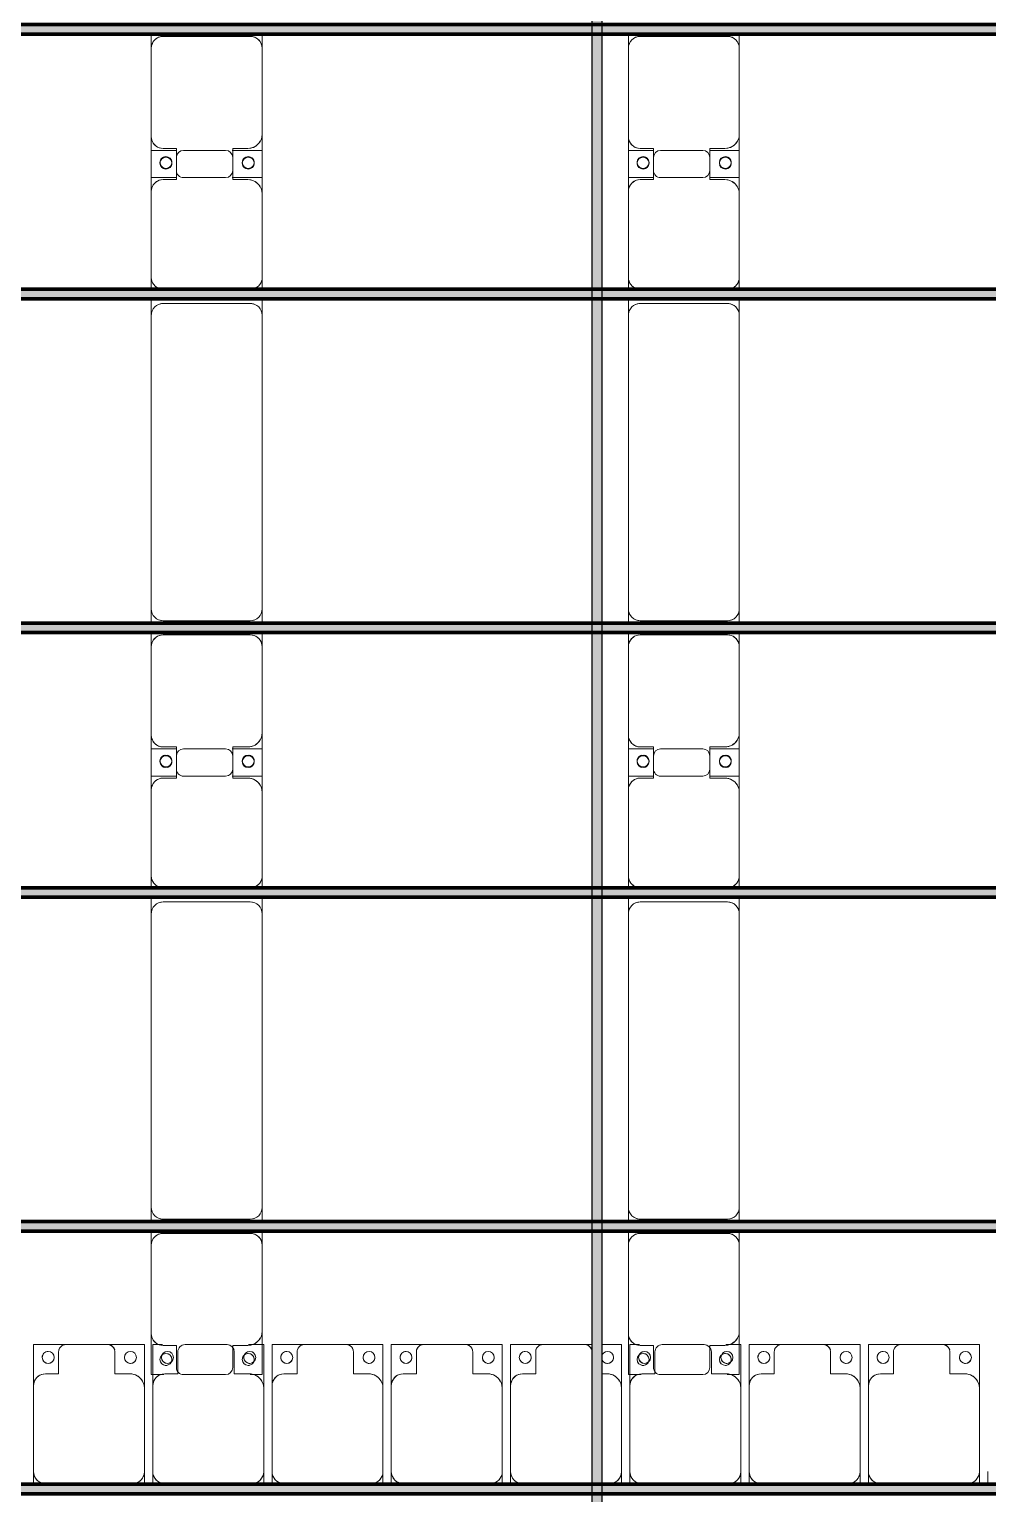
# Model space of a CAD drawing. Header units: millimetres. Extents: x -291190 to 146725, y 19759 to 185158.
# Drawn here: x -63923 to -59906, y 85792 to 91933 of the extents above; entities that cross this region are included whole.
import ezdxf

# ---------------------------------------------------------------- set-up
doc = ezdxf.new("R2010")
doc.units = ezdxf.units.MM
doc.layers.add('A-GENM', color=13, linetype='Continuous', lineweight=9)
doc.layers.add('S-BEAM', color=12, linetype='Continuous', lineweight=9)

# ---------------------------------------------------------------- blocks, each defined once
blk = doc.blocks.new('Dai phao do pin - DẢI PHAO ĐỠ PIN-51784-KHUNG KẾT CẤU BÈ PIN 4')
at = {"layer": 'A-GENM', "color": 7}
for p, q in [((63459.9, 241.6), (63519.7, 241.6)), ((63459.9, 241.6), (63519.7, 241.6)), ((63469.7, 191.6), (63469.7, -173.4)), ((63879.7, 241.6), (63519.7, 241.6)), ((63879.7, 241.6), (64062.2, 241.6)), ((64062.2, 241.6), (63879.7, 241.6)), ((63947.8, 241.6), (64130.3, 241.6)), ((63947.8, 116.2), (63947.8, 241.6)), ((64130.3, 241.6), (63947.8, 241.6)), ((64062.2, 241.6), (64062.2, 116.2)), ((64480.3, 241.6), (64130.3, 241.6)), ((64480.3, 241.6), (64529.9, 241.6)), ((64480.3, 241.6), (64529.9, 241.6)), ((64569.9, 241.6), (64639.7, 241.6)), ((64569.9, 241.6), (64639.7, 241.6)), ((64589.7, 191.6), (64589.7, -173.4)), ((65870.3, 241.6), (64639.7, 241.6)), ((65870.3, 241.6), (65929.9, 241.6)), ((65870.3, 241.6), (65929.9, 241.6)), ((65920.3, -173.4), (65920.3, 191.6)), ((65969.9, 241.6), (66029.7, 241.6)), ((65969.9, 241.6), (66029.7, 241.6)), ((65979.7, 191.6), (65979.7, -173.4)), ((66389.7, 241.6), (66029.7, 241.6)), ((66389.7, 241.6), (66572.2, 241.6)), ((66572.2, 241.6), (66389.7, 241.6)), ((66457.8, 241.6), (66640.3, 241.6)), ((66457.8, 116.2), (66457.8, 241.6)), ((66640.3, 241.6), (66457.8, 241.6)), ((66572.2, 241.6), (66572.2, 116.2)), ((66990.3, 241.6), (66640.3, 241.6)), ((66990.3, 241.6), (67039.9, 241.6)), ((66990.3, 241.6), (67039.9, 241.6)), ((67079.9, 241.6), (67149.7, 241.6)), ((67079.9, 241.6), (67149.7, 241.6)), ((67099.7, 191.6), (67099.7, -173.4)), ((68380.3, 241.6), (67149.7, 241.6)), ((68380.3, 241.6), (68439.9, 241.6)), ((68380.3, 241.6), (68439.9, 241.6)), ((68430.3, -173.4), (68430.3, 191.6)), ((68479.9, 241.6), (68539.7, 241.6)), ((68479.9, 241.6), (68539.7, 241.6)), ((68489.7, 191.6), (68489.7, -173.4)), ((68899.7, 241.6), (68539.7, 241.6)), ((68899.7, 241.6), (69082.2, 241.6)), ((68956.8, 241.6), (68899.7, 241.6)), ((69082.2, 241.6), (69082.2, 191.1)), ((69082.2, 191.1), (69082.2, 206.3)), ((63939.7, 118.2), (63939.7, 181.6)), ((64070.3, 181.6), (64070.3, 118.2)), ((66449.7, 118.2), (66449.7, 181.6)), ((66580.3, 181.6), (66580.3, 118.2)), ((68959.7, 118.2), (68959.7, 181.6)), ((64032.2, 118.2), (63939.7, 118.2)), ((63947.8, 88.2), (63947.8, -88.2)), ((64070.3, 118.2), (63977.8, 118.2)), ((64062.2, -88.2), (64062.2, 88.2)), ((66542.2, 118.2), (66449.7, 118.2)), ((66457.8, 88.2), (66457.8, -88.2)), ((66580.3, 118.2), (66487.8, 118.2)), ((66572.2, -88.2), (66572.2, 88.2)), ((69052.2, 118.2), (68959.7, 118.2)), ((69082.2, -88.2), (69082.2, 88.2)), ((63939.7, -173.4), (63939.7, -118.2)), ((63939.7, -118.2), (64032.2, -118.2)), ((63947.8, -223.4), (63947.8, -116.2)), ((63977.8, -118.2), (64070.3, -118.2)), ((64062.2, -116.2), (64062.2, -223.4)), ((64070.3, -118.2), (64070.3, -173.4)), ((66449.7, -173.4), (66449.7, -118.2)), ((66449.7, -118.2), (66542.2, -118.2)), ((66457.8, -223.4), (66457.8, -116.2)), ((66487.8, -118.2), (66580.3, -118.2)), ((66572.2, -116.2), (66572.2, -223.4)), ((66580.3, -118.2), (66580.3, -173.4)), ((68959.7, -173.4), (68959.7, -118.2)), ((68959.7, -118.2), (69052.2, -118.2)), ((63947.8, -169.2), (63947.8, -202)), ((66457.8, -169.2), (66457.8, -202)), ((69082.2, -170.3), (69082.2, -223.4)), ((69082.2, -183.7), (69082.2, -170.3)), ((63519.7, -223.4), (63459.9, -223.4)), ((63519.7, -223.4), (63459.9, -223.4)), ((63519.7, -223.4), (63889.7, -223.4)), ((64062.2, -223.4), (63889.7, -223.4)), ((63889.7, -223.4), (64062.2, -223.4)), ((64120.3, -223.4), (63947.8, -223.4)), ((63947.8, -223.4), (64120.3, -223.4)), ((64120.3, -223.4), (64480.3, -223.4)), ((64529.9, -223.4), (64480.3, -223.4)), ((64529.9, -223.4), (64480.3, -223.4)), ((64639.7, -223.4), (64569.9, -223.4)), ((64639.7, -223.4), (64569.9, -223.4)), ((64639.7, -223.4), (65870.3, -223.4)), ((65929.9, -223.4), (65870.3, -223.4)), ((65929.9, -223.4), (65870.3, -223.4)), ((66029.7, -223.4), (65969.9, -223.4)), ((66029.7, -223.4), (65969.9, -223.4)), ((66029.7, -223.4), (66399.7, -223.4)), ((66572.2, -223.4), (66399.7, -223.4)), ((66399.7, -223.4), (66572.2, -223.4)), ((66630.3, -223.4), (66457.8, -223.4)), ((66457.8, -223.4), (66630.3, -223.4)), ((66630.3, -223.4), (66990.3, -223.4)), ((67039.9, -223.4), (66990.3, -223.4)), ((67039.9, -223.4), (66990.3, -223.4)), ((67149.7, -223.4), (67079.9, -223.4)), ((67149.7, -223.4), (67079.9, -223.4)), ((67149.7, -223.4), (68380.3, -223.4)), ((68439.9, -223.4), (68380.3, -223.4)), ((68439.9, -223.4), (68380.3, -223.4)), ((68539.7, -223.4), (68479.9, -223.4)), ((68539.7, -223.4), (68479.9, -223.4)), ((68539.7, -223.4), (68909.7, -223.4)), ((69082.2, -223.4), (68909.7, -223.4)), ((68909.7, -223.4), (69082.2, -223.4))]:
    blk.add_line(p, q, dxfattribs=at)
for centre, radius, start, end in [((63519.7, 191.6), 50, 90, 180), ((63519.7, 191.6), 50, 105, 180), ((63879.7, 181.6), 60, 360, 90), ((63879.7, 181.6), 60, 45, 60), ((63879.7, 181.6), 60, 360, 60), ((63879.7, 181.6), 60, 45, 60), ((63998.6, 183.2), 25, 0, 180), ((63998.6, 183.2), 25, 360, 165), ((64001.4, 183.2), 25, 360, 180), ((64001.4, 183.2), 25, 90, 180), ((64001.4, 183.2), 25, 15, 75), ((64130.3, 181.6), 60, 90, 180), ((64130.3, 181.6), 60, 120, 180), ((64480.3, 191.6), 50, 15, 90), ((64480.3, 191.6), 50, 15, 75), ((64639.7, 191.6), 50, 90, 180), ((64639.7, 191.6), 50, 150, 180), ((64639.7, 191.6), 50, 105, 120), ((65870.3, 191.6), 50, 360, 90), ((65870.3, 191.6), 50, 60, 90), ((65870.3, 191.6), 50, 15, 30), ((66029.7, 191.6), 50, 90, 180), ((66029.7, 191.6), 50, 105, 180), ((66389.7, 181.6), 60, 360, 90), ((66389.7, 181.6), 60, 45, 60), ((66389.7, 181.6), 60, 360, 60), ((66389.7, 181.6), 60, 45, 60), ((66508.6, 183.2), 25, 0, 180), ((66508.6, 183.2), 25, 360, 165), ((66511.4, 183.2), 25, 0, 180), ((66511.4, 183.2), 25, 90, 180), ((66511.4, 183.2), 25, 15, 75), ((66640.3, 181.6), 60, 90, 180), ((66640.3, 181.6), 60, 120, 180), ((66990.3, 191.6), 50, 15, 90), ((66990.3, 191.6), 50, 15, 75), ((67149.7, 191.6), 50, 90, 180), ((67149.7, 191.6), 50, 150, 180), ((67149.7, 191.6), 50, 105, 120), ((68380.3, 191.6), 50, 360, 90), ((68380.3, 191.6), 50, 60, 90), ((68380.3, 191.6), 50, 15, 30), ((68539.7, 191.6), 50, 90, 180), ((68539.7, 191.6), 50, 105, 180), ((68899.7, 181.6), 60, 360, 90), ((68899.7, 181.6), 60, 45, 60), ((68899.7, 181.6), 60, 360, 60), ((68899.7, 181.6), 60, 45, 60), ((69018.6, 183.2), 25, 0, 180), ((69018.6, 183.2), 25, 60, 165), ((69018.6, 183.2), 25, 360, 15), ((63998.6, 183.2), 25, 180, 360), ((64001.4, 183.2), 25, 180, 0), ((64001.4, 183.2), 25, 180, 270), ((63998.6, 183.2), 25, 210, 255), ((63998.6, 183.2), 25, 270, 360), ((64001.4, 183.2), 25, 285, 330), ((66508.6, 183.2), 25, 180, 0), ((66511.4, 183.2), 25, 180, 0), ((66511.4, 183.2), 25, 180, 270), ((66508.6, 183.2), 25, 210, 255), ((66508.6, 183.2), 25, 270, 360), ((66511.4, 183.2), 25, 285, 330), ((69018.6, 183.2), 25, 180, 0), ((69018.6, 183.2), 25, 180, 195), ((69018.6, 183.2), 25, 210, 255), ((69018.6, 183.2), 25, 285, 315), ((63977.8, 88.2), 30, 90, 180), ((64032.2, 88.2), 30, 360, 90), ((66487.8, 88.2), 30, 90, 180), ((66542.2, 88.2), 30, 360, 90), ((69052.2, 88.2), 30, 360, 90), ((63977.8, -88.2), 30, 180, 270), ((64032.2, -88.2), 30, 270, 360), ((66487.8, -88.2), 30, 180, 270), ((66542.2, -88.2), 30, 270, 360), ((69052.2, -88.2), 30, 270, 360), ((69052.2, -88.2), 30, 285, 300), ((63519.7, -173.4), 50, 180, 270), ((63519.7, -173.4), 50, 180, 255), ((63889.7, -173.4), 50, 270, 360), ((63889.7, -173.4), 50, 285, 360), ((63889.7, -173.4), 50, 315, 0), ((63889.7, -173.4), 50, 315, 0), ((63998.6, -161.8), 25, 0, 180), ((63998.6, -161.8), 25, 180, 360), ((63998.6, -161.8), 25, 105, 165), ((63998.6, -161.8), 25, 195, 360), ((64001.4, -161.8), 25, 0, 180), ((64001.4, -161.8), 25, 105, 180), ((64001.4, -161.8), 25, 180, 0), ((64001.4, -161.8), 25, 180, 270), ((63998.6, -161.8), 25, 360, 75), ((64001.4, -161.8), 25, 15, 75), ((64001.4, -161.8), 25, 285, 345), ((64120.3, -173.4), 50, 180, 270), ((64120.3, -173.4), 50, 180, 255), ((64639.7, -173.4), 50, 180, 270), ((64639.7, -173.4), 50, 180, 210), ((65870.3, -173.4), 50, 270, 360), ((65870.3, -173.4), 50, 330, 360), ((66029.7, -173.4), 50, 180, 270), ((66029.7, -173.4), 50, 180, 255), ((66399.7, -173.4), 50, 270, 360), ((66399.7, -173.4), 50, 285, 360), ((66399.7, -173.4), 50, 315, 0), ((66399.7, -173.4), 50, 315, 0), ((66508.6, -161.8), 25, 0, 180), ((66508.6, -161.8), 25, 180, 0), ((66508.6, -161.8), 25, 105, 165), ((66508.6, -161.8), 25, 195, 360), ((66511.4, -161.8), 25, 0, 180), ((66511.4, -161.8), 25, 105, 180), ((66511.4, -161.8), 25, 180, 360), ((66511.4, -161.8), 25, 180, 270), ((66508.6, -161.8), 25, 360, 75), ((66511.4, -161.8), 25, 15, 75), ((66511.4, -161.8), 25, 285, 345), ((66630.3, -173.4), 50, 180, 270), ((66630.3, -173.4), 50, 180, 255), ((67149.7, -173.4), 50, 180, 270), ((67149.7, -173.4), 50, 180, 210), ((68380.3, -173.4), 50, 270, 360), ((68380.3, -173.4), 50, 330, 360), ((68539.7, -173.4), 50, 180, 270), ((68539.7, -173.4), 50, 180, 255), ((68909.7, -173.4), 50, 270, 360), ((68909.7, -173.4), 50, 285, 360), ((69018.6, -161.8), 25, 0, 180), ((69018.6, -161.8), 25, 180, 0), ((69018.6, -161.8), 25, 180, 240), ((69018.6, -161.8), 25, 105, 165), ((69018.6, -161.8), 25, 45, 90), ((69018.6, -161.8), 25, 300, 315), ((69018.6, -161.8), 25, 360, 15), ((69018.6, -161.8), 25, 345, 360), ((64120.3, -173.4), 50, 210, 225), ((64120.3, -173.4), 50, 210, 225), ((64480.3, -173.4), 50, 270, 345), ((64480.3, -173.4), 50, 285, 345), ((64639.7, -173.4), 50, 240, 270), ((65870.3, -173.4), 50, 285, 300), ((66630.3, -173.4), 50, 210, 225), ((66630.3, -173.4), 50, 210, 225), ((66990.3, -173.4), 50, 270, 345), ((66990.3, -173.4), 50, 285, 345), ((67149.7, -173.4), 50, 240, 270), ((68380.3, -173.4), 50, 285, 300), ((68909.7, -173.4), 50, 315, 330), ((68909.7, -173.4), 50, 315, 330)]:
    blk.add_arc(centre, radius, start, end, dxfattribs=at)
blk = doc.blocks.new('Dầm C52 - Dầm C52-73881-KHUNG KẾT CẤU BÈ PIN 4')
at = {"layer": 'S-BEAM', "lineweight": 140}
blk.add_hatch(color=1, dxfattribs=at).paths.add_polyline_path([(-173700.3, 20), (-174539.9, 20), (-174539.9, -20), (174539.9, -20), (174539.9, 20), (-171883.4, 20)])
at = {"layer": 'S-BEAM', "color": 1, "lineweight": 140}
for p, q in [((-174539.9, 20), (174539.9, 20)), ((174539.9, -20), (-174539.9, -20))]:
    blk.add_line(p, q, dxfattribs=at)
blk = doc.blocks.new('Dầm C52 - Dầm C52-73882-KHUNG KẾT CẤU BÈ PIN 4')
at = {"layer": 'S-BEAM', "lineweight": 140}
blk.add_hatch(color=1, dxfattribs=at).paths.add_polyline_path([(-173700.3, 20), (-174539.9, 20), (-174539.9, -20), (174500.8, -20), (174500.8, 20), (-172791.8, 20)])
at = {"layer": 'S-BEAM', "color": 1, "lineweight": 140}
for p, q in [((-174539.9, 20), (174500.8, 20)), ((174500.8, -20), (-174539.9, -20))]:
    blk.add_line(p, q, dxfattribs=at)
blk = doc.blocks.new('Dầm C52 - Dầm C52-V25-KHUNG KẾT CẤU BÈ PIN 4')
at = {"layer": 'S-BEAM', "lineweight": 140}
blk.add_hatch(color=1, dxfattribs=at).paths.add_polyline_path([(-173700.3, 20), (-174539.9, 20), (-174539.9, -20), (174539.9, -20), (174539.9, 20), (-172791.8, 20)])
at = {"layer": 'S-BEAM', "color": 1, "lineweight": 140}
for p, q in [((-174539.9, 20), (174539.9, 20)), ((174539.9, -20), (-174539.9, -20))]:
    blk.add_line(p, q, dxfattribs=at)
blk = doc.blocks.new('Dải phao đi lại kèm đỡ invester - DẢI PHAO ĐI LẠI-65799-KHUNG KẾT CẤU BÈ PIN 4')
at = {"layer": 'A-GENM', "color": 7}
for p, q in [((124723.4, -727.1), (124723.4, -779.7)), ((124758.4, -779.7), (124758.4, -727.1)), ((124758.4, -779.7), (124758.4, -727.1)), ((125173.4, -729.7), (124808.4, -729.7)), ((125223.4, -727.1), (125223.4, -779.7)), ((125223.4, -727.1), (125223.4, -779.7)), ((125258.4, -779.7), (125258.4, -727.1)), ((125258.4, -779.7), (125258.4, -727.1)), ((125673.4, -729.7), (125308.4, -729.7)), ((125723.4, -727.1), (125723.4, -779.7)), ((125723.4, -727.1), (125723.4, -779.7)), ((125758.4, -779.7), (125758.4, -727.1)), ((125758.4, -779.7), (125758.4, -727.1)), ((126173.4, -729.7), (125808.4, -729.7)), ((126223.4, -727.1), (126223.4, -779.7)), ((126223.4, -727.1), (126223.4, -779.7)), ((126258.4, -779.7), (126258.4, -727.1)), ((126258.4, -779.7), (126258.4, -727.1)), ((126341.4, -729.7), (126308.4, -729.7)), ((126673.4, -729.7), (126381.4, -729.7)), ((126723.4, -727.1), (126723.4, -779.7)), ((126723.4, -727.1), (126723.4, -779.7)), ((126758.4, -779.7), (126758.4, -727.1)), ((126758.4, -779.7), (126758.4, -727.1)), ((127173.4, -729.7), (126808.4, -729.7)), ((127223.4, -727.1), (127223.4, -779.7)), ((127223.4, -727.1), (127223.4, -779.7)), ((127258.4, -779.7), (127258.4, -727.1)), ((127258.4, -779.7), (127258.4, -727.1)), ((127673.4, -729.7), (127308.4, -729.7)), ((127723.4, -727.1), (127723.4, -779.7)), ((127723.4, -727.1), (127723.4, -779.7)), ((127758.4, -779.7), (127758.4, -727.1)), ((127758.4, -779.7), (127758.4, -727.1)), ((128173.4, -729.7), (127808.4, -729.7)), ((128223.4, -727.1), (128223.4, -779.7)), ((128223.4, -727.1), (128223.4, -779.7)), ((128258.4, -779.7), (128258.4, -727.1)), ((128258.4, -779.7), (128258.4, -727.1)), ((128673.4, -729.7), (128308.4, -729.7)), ((128723.4, -727.1), (128723.4, -779.7)), ((128723.4, -727.1), (128723.4, -779.7)), ((124758.4, -779.7), (124758.4, -1129.7)), ((125223.4, -1139.7), (125223.4, -779.7)), ((125258.4, -779.7), (125258.4, -1129.7)), ((125723.4, -1139.7), (125723.4, -779.7)), ((125758.4, -779.7), (125758.4, -1129.7)), ((126223.4, -1139.7), (126223.4, -779.7)), ((126258.4, -779.7), (126258.4, -1129.7)), ((126723.4, -1139.7), (126723.4, -779.7)), ((126758.4, -779.7), (126758.4, -1129.7)), ((127223.4, -1139.7), (127223.4, -779.7)), ((127258.4, -779.7), (127258.4, -1129.7)), ((127723.4, -1139.7), (127723.4, -779.7)), ((127758.4, -779.7), (127758.4, -1129.7)), ((128223.4, -1139.7), (128223.4, -779.7)), ((128258.4, -779.7), (128258.4, -1129.7)), ((128723.4, -1139.7), (128723.4, -779.7)), ((124758.4, -1312.2), (124758.4, -1129.7)), ((124758.4, -1129.7), (124758.4, -1312.2)), ((125223.4, -1139.7), (125223.4, -1312.2)), ((125223.4, -1312.2), (125223.4, -1139.7)), ((125258.4, -1312.2), (125258.4, -1129.7)), ((125258.4, -1129.7), (125258.4, -1312.2)), ((125723.4, -1139.7), (125723.4, -1312.2)), ((125723.4, -1312.2), (125723.4, -1139.7)), ((125758.4, -1312.2), (125758.4, -1129.7)), ((125758.4, -1129.7), (125758.4, -1312.2)), ((126223.4, -1139.7), (126223.4, -1312.2)), ((126223.4, -1187.3), (126223.4, -1139.7)), ((126258.4, -1312.2), (126258.4, -1129.7)), ((126258.4, -1129.7), (126258.4, -1312.2)), ((126723.4, -1139.7), (126723.4, -1312.2)), ((126723.4, -1312.2), (126723.4, -1139.7)), ((126758.4, -1312.2), (126758.4, -1129.7)), ((126758.4, -1129.7), (126758.4, -1312.2)), ((127223.4, -1139.7), (127223.4, -1312.2)), ((127223.4, -1312.2), (127223.4, -1139.7)), ((127258.4, -1312.2), (127258.4, -1129.7)), ((127258.4, -1129.7), (127258.4, -1312.2)), ((127723.4, -1139.7), (127723.4, -1312.2)), ((127723.4, -1312.2), (127723.4, -1139.7)), ((127758.4, -1312.2), (127758.4, -1129.7)), ((127758.4, -1129.7), (127758.4, -1312.2)), ((128223.4, -1139.7), (128223.4, -1312.2)), ((128223.4, -1187.3), (128223.4, -1139.7)), ((128258.4, -1312.2), (128258.4, -1129.7)), ((128258.4, -1129.7), (128258.4, -1312.2)), ((128723.4, -1139.7), (128723.4, -1312.2)), ((128723.4, -1312.2), (128723.4, -1139.7)), ((124818.4, -1189.7), (124881.8, -1189.7)), ((124881.8, -1189.7), (124881.8, -1282.2)), ((125118.2, -1282.2), (125118.2, -1189.7)), ((125118.2, -1189.7), (125173.4, -1189.7)), ((125318.4, -1189.7), (125381.8, -1189.7)), ((125381.8, -1189.7), (125381.8, -1282.2)), ((125618.2, -1282.2), (125618.2, -1189.7)), ((125618.2, -1189.7), (125673.4, -1189.7)), ((125818.4, -1189.7), (125881.8, -1189.7)), ((125881.8, -1189.7), (125881.8, -1282.2)), ((126118.2, -1282.2), (126118.2, -1189.7)), ((126118.2, -1189.7), (126173.4, -1189.7)), ((126318.4, -1189.7), (126341.4, -1189.7)), ((126381.8, -1189.7), (126381.8, -1282.2)), ((126618.2, -1282.2), (126618.2, -1189.7)), ((126618.2, -1189.7), (126673.4, -1189.7)), ((126818.4, -1189.7), (126881.8, -1189.7)), ((126881.8, -1189.7), (126881.8, -1282.2)), ((127118.2, -1282.2), (127118.2, -1189.7)), ((127118.2, -1189.7), (127173.4, -1189.7)), ((127318.4, -1189.7), (127381.8, -1189.7)), ((127381.8, -1189.7), (127381.8, -1282.2)), ((127618.2, -1282.2), (127618.2, -1189.7)), ((127618.2, -1189.7), (127673.4, -1189.7)), ((127818.4, -1189.7), (127881.8, -1189.7)), ((127881.8, -1189.7), (127881.8, -1282.2)), ((128118.2, -1282.2), (128118.2, -1189.7)), ((128118.2, -1189.7), (128173.4, -1189.7)), ((128318.4, -1189.7), (128381.8, -1189.7)), ((128381.8, -1189.7), (128381.8, -1282.2)), ((128618.2, -1282.2), (128618.2, -1189.7)), ((128618.2, -1189.7), (128673.4, -1189.7)), ((124911.8, -1312.2), (124758.4, -1312.2)), ((124758.4, -1312.2), (124911.8, -1312.2)), ((124911.8, -1312.2), (125088.2, -1312.2)), ((125223.4, -1312.2), (125088.2, -1312.2)), ((125088.2, -1312.2), (125223.4, -1312.2)), ((125411.8, -1312.2), (125258.4, -1312.2)), ((125258.4, -1312.2), (125411.8, -1312.2)), ((125411.8, -1312.2), (125588.2, -1312.2)), ((125723.4, -1312.2), (125588.2, -1312.2)), ((125588.2, -1312.2), (125723.4, -1312.2)), ((125821.5, -1312.2), (125758.4, -1312.2)), ((125806.3, -1312.2), (125821.5, -1312.2)), ((125911.8, -1312.2), (126088.2, -1312.2)), ((126223.4, -1312.2), (126183, -1312.2)), ((126183, -1312.2), (126211.7, -1312.2)), ((126341.4, -1312.2), (126258.4, -1312.2)), ((126258.4, -1312.2), (126341.4, -1312.2)), ((126411.8, -1312.2), (126381.4, -1312.2)), ((126381.4, -1312.2), (126411.8, -1312.2)), ((126411.8, -1312.2), (126588.2, -1312.2)), ((126723.4, -1312.2), (126588.2, -1312.2)), ((126588.2, -1312.2), (126723.4, -1312.2)), ((126911.8, -1312.2), (126758.4, -1312.2)), ((126758.4, -1312.2), (126911.8, -1312.2)), ((126911.8, -1312.2), (127088.2, -1312.2)), ((127223.4, -1312.2), (127088.2, -1312.2)), ((127088.2, -1312.2), (127223.4, -1312.2)), ((127411.8, -1312.2), (127258.4, -1312.2)), ((127258.4, -1312.2), (127411.8, -1312.2)), ((127411.8, -1312.2), (127588.2, -1312.2)), ((127723.4, -1312.2), (127588.2, -1312.2)), ((127588.2, -1312.2), (127723.4, -1312.2)), ((127821.5, -1312.2), (127758.4, -1312.2)), ((127806.3, -1312.2), (127821.5, -1312.2)), ((127911.8, -1312.2), (128088.2, -1312.2)), ((128223.4, -1312.2), (128183, -1312.2)), ((128183, -1312.2), (128211.7, -1312.2)), ((128411.8, -1312.2), (128258.4, -1312.2)), ((128258.4, -1312.2), (128411.8, -1312.2)), ((128411.8, -1312.2), (128588.2, -1312.2)), ((128723.4, -1312.2), (128588.2, -1312.2)), ((128588.2, -1312.2), (128723.4, -1312.2))]:
    blk.add_line(p, q, dxfattribs=at)
for centre, radius, start, end in [((124808.4, -779.7), 50, 90, 180), ((124808.4, -779.7), 50, 90, 165), ((125173.4, -779.7), 50, 360, 90), ((125173.4, -779.7), 50, 15, 90), ((125308.4, -779.7), 50, 90, 180), ((125308.4, -779.7), 50, 90, 165), ((125673.4, -779.7), 50, 360, 90), ((125673.4, -779.7), 50, 15, 90), ((125808.4, -779.7), 50, 90, 180), ((125808.4, -779.7), 50, 90, 165), ((126173.4, -779.7), 50, 360, 90), ((126173.4, -779.7), 50, 15, 90), ((126308.4, -779.7), 50, 90, 180), ((126308.4, -779.7), 50, 90, 165), ((126673.4, -779.7), 50, 360, 90), ((126673.4, -779.7), 50, 15, 90), ((126808.4, -779.7), 50, 90, 180), ((126808.4, -779.7), 50, 90, 165), ((127173.4, -779.7), 50, 360, 90), ((127173.4, -779.7), 50, 15, 90), ((127308.4, -779.7), 50, 90, 180), ((127308.4, -779.7), 50, 90, 165), ((127673.4, -779.7), 50, 360, 90), ((127673.4, -779.7), 50, 15, 90), ((127808.4, -779.7), 50, 90, 180), ((127808.4, -779.7), 50, 90, 165), ((128173.4, -779.7), 50, 360, 90), ((128173.4, -779.7), 50, 15, 90), ((128308.4, -779.7), 50, 90, 180), ((128308.4, -779.7), 50, 90, 165), ((128673.4, -779.7), 50, 360, 90), ((128673.4, -779.7), 50, 15, 90), ((124818.4, -1129.7), 60, 180, 270), ((124818.4, -1129.7), 60, 210, 270), ((125173.4, -1139.7), 50, 270, 360), ((125173.4, -1139.7), 50, 270, 345), ((125318.4, -1129.7), 60, 180, 270), ((125318.4, -1129.7), 60, 210, 270), ((125673.4, -1139.7), 50, 270, 360), ((125673.4, -1139.7), 50, 270, 345), ((125818.4, -1129.7), 60, 180, 270), ((125818.4, -1129.7), 60, 210, 270), ((126173.4, -1139.7), 50, 270, 360), ((126173.4, -1139.7), 50, 270, 345), ((126318.4, -1129.7), 60, 180, 270), ((126318.4, -1129.7), 60, 210, 270), ((126673.4, -1139.7), 50, 270, 360), ((126673.4, -1139.7), 50, 270, 345), ((126818.4, -1129.7), 60, 180, 270), ((126818.4, -1129.7), 60, 210, 270), ((127173.4, -1139.7), 50, 270, 360), ((127173.4, -1139.7), 50, 270, 345), ((127318.4, -1129.7), 60, 180, 270), ((127318.4, -1129.7), 60, 210, 270), ((127673.4, -1139.7), 50, 270, 360), ((127673.4, -1139.7), 50, 270, 345), ((127818.4, -1129.7), 60, 180, 270), ((127818.4, -1129.7), 60, 210, 270), ((128173.4, -1139.7), 50, 270, 360), ((128173.4, -1139.7), 50, 270, 345), ((128318.4, -1129.7), 60, 180, 270), ((128318.4, -1129.7), 60, 210, 270), ((128673.4, -1139.7), 50, 270, 360), ((128673.4, -1139.7), 50, 270, 345), ((125173.4, -1139.7), 50, 300, 315), ((125173.4, -1139.7), 50, 300, 315), ((125673.4, -1139.7), 50, 300, 315), ((125673.4, -1139.7), 50, 300, 315), ((126173.4, -1139.7), 50, 300, 315), ((126173.4, -1139.7), 50, 300, 315), ((126673.4, -1139.7), 50, 300, 315), ((126673.4, -1139.7), 50, 300, 315), ((127173.4, -1139.7), 50, 300, 315), ((127173.4, -1139.7), 50, 300, 315), ((127673.4, -1139.7), 50, 300, 315), ((127673.4, -1139.7), 50, 300, 315), ((128173.4, -1139.7), 50, 300, 315), ((128173.4, -1139.7), 50, 300, 315), ((128673.4, -1139.7), 50, 300, 315), ((128673.4, -1139.7), 50, 300, 315), ((124816.8, -1258.6), 25, 90, 270), ((124816.8, -1258.6), 25, 180, 270), ((124816.8, -1258.6), 25, 90, 165), ((124816.8, -1258.6), 25, 270, 90), ((124816.8, -1258.6), 25, 75, 90), ((124816.8, -1258.6), 25, 270, 360), ((124816.8, -1258.6), 25, 15, 60), ((124911.8, -1282.2), 30, 180, 270), ((125088.2, -1282.2), 30, 270, 0), ((125161.8, -1258.6), 25, 90, 270), ((125161.8, -1258.6), 25, 180, 270), ((125161.8, -1258.6), 25, 90, 165), ((125161.8, -1258.6), 25, 270, 90), ((125161.8, -1258.6), 25, 15, 90), ((125161.8, -1258.6), 25, 270, 0), ((125316.8, -1258.6), 25, 90, 270), ((125316.8, -1258.6), 25, 180, 270), ((125316.8, -1258.6), 25, 90, 165), ((125316.8, -1258.6), 25, 270, 90), ((125316.8, -1258.6), 25, 75, 90), ((125316.8, -1258.6), 25, 270, 360), ((125316.8, -1258.6), 25, 15, 60), ((125411.8, -1282.2), 30, 180, 270), ((125588.2, -1282.2), 30, 270, 0), ((125661.8, -1258.6), 25, 90, 270), ((125661.8, -1258.6), 25, 180, 270), ((125661.8, -1258.6), 25, 90, 165), ((125661.8, -1258.6), 25, 270, 90), ((125661.8, -1258.6), 25, 15, 90), ((125661.8, -1258.6), 25, 270, 0), ((125816.8, -1258.6), 25, 90, 270), ((125816.8, -1258.6), 25, 90, 150), ((125816.8, -1258.6), 25, 225, 240), ((125816.8, -1258.6), 25, 270, 90), ((125816.8, -1258.6), 25, 75, 90), ((125816.8, -1258.6), 25, 285, 300), ((125816.8, -1258.6), 25, 15, 60), ((125816.8, -1258.6), 25, 330, 360), ((125911.8, -1282.2), 30, 180, 270), ((126088.2, -1282.2), 30, 270, 0), ((126161.8, -1258.6), 25, 90, 270), ((126161.8, -1258.6), 25, 90, 150), ((126161.8, -1258.6), 25, 210, 240), ((126161.8, -1258.6), 25, 270, 90), ((126161.8, -1258.6), 25, 15, 90), ((126161.8, -1258.6), 25, 285, 0), ((126316.8, -1258.6), 25, 90, 270), ((126316.8, -1258.6), 25, 180, 270), ((126316.8, -1258.6), 25, 90, 165), ((126316.8, -1258.6), 25, 15, 90), ((126316.8, -1258.6), 25, 75, 90), ((126316.8, -1258.6), 25, 270, 345), ((126316.8, -1258.6), 25, 270, 345), ((126316.8, -1258.6), 25, 15, 60), ((126411.8, -1282.2), 30, 180, 270), ((126588.2, -1282.2), 30, 270, 0), ((126661.8, -1258.6), 25, 90, 270), ((126661.8, -1258.6), 25, 180, 270), ((126661.8, -1258.6), 25, 90, 165), ((126661.8, -1258.6), 25, 270, 90), ((126661.8, -1258.6), 25, 15, 90), ((126661.8, -1258.6), 25, 270, 0), ((126816.8, -1258.6), 25, 90, 270), ((126816.8, -1258.6), 25, 180, 270), ((126816.8, -1258.6), 25, 90, 165), ((126816.8, -1258.6), 25, 270, 90), ((126816.8, -1258.6), 25, 75, 90), ((126816.8, -1258.6), 25, 270, 360), ((126816.8, -1258.6), 25, 15, 60), ((126911.8, -1282.2), 30, 180, 270), ((127088.2, -1282.2), 30, 270, 0), ((127161.8, -1258.6), 25, 90, 270), ((127161.8, -1258.6), 25, 180, 270), ((127161.8, -1258.6), 25, 90, 165), ((127161.8, -1258.6), 25, 270, 90), ((127161.8, -1258.6), 25, 15, 90), ((127161.8, -1258.6), 25, 270, 0), ((127316.8, -1258.6), 25, 90, 270), ((127316.8, -1258.6), 25, 180, 270), ((127316.8, -1258.6), 25, 90, 165), ((127316.8, -1258.6), 25, 270, 90), ((127316.8, -1258.6), 25, 75, 90), ((127316.8, -1258.6), 25, 270, 360), ((127316.8, -1258.6), 25, 15, 60), ((127411.8, -1282.2), 30, 180, 270), ((127588.2, -1282.2), 30, 270, 0), ((127661.8, -1258.6), 25, 90, 270), ((127661.8, -1258.6), 25, 180, 270), ((127661.8, -1258.6), 25, 90, 165), ((127661.8, -1258.6), 25, 270, 90), ((127661.8, -1258.6), 25, 15, 90), ((127661.8, -1258.6), 25, 270, 0), ((127816.8, -1258.6), 25, 90, 270), ((127816.8, -1258.6), 25, 90, 150), ((127816.8, -1258.6), 25, 225, 240), ((127816.8, -1258.6), 25, 270, 90), ((127816.8, -1258.6), 25, 75, 90), ((127816.8, -1258.6), 25, 285, 300), ((127816.8, -1258.6), 25, 15, 60), ((127816.8, -1258.6), 25, 330, 360), ((127911.8, -1282.2), 30, 180, 270), ((128088.2, -1282.2), 30, 270, 0), ((128161.8, -1258.6), 25, 90, 270), ((128161.8, -1258.6), 25, 90, 150), ((128161.8, -1258.6), 25, 210, 240), ((128161.8, -1258.6), 25, 270, 90), ((128161.8, -1258.6), 25, 15, 90), ((128161.8, -1258.6), 25, 285, 0), ((128316.8, -1258.6), 25, 90, 270), ((128316.8, -1258.6), 25, 180, 270), ((128316.8, -1258.6), 25, 90, 165), ((128316.8, -1258.6), 25, 270, 90), ((128316.8, -1258.6), 25, 75, 90), ((128316.8, -1258.6), 25, 270, 360), ((128316.8, -1258.6), 25, 15, 60), ((128411.8, -1282.2), 30, 180, 270), ((128588.2, -1282.2), 30, 270, 0), ((128661.8, -1258.6), 25, 90, 270), ((128661.8, -1258.6), 25, 180, 270), ((128661.8, -1258.6), 25, 90, 165), ((128661.8, -1258.6), 25, 270, 90), ((128661.8, -1258.6), 25, 15, 90), ((128661.8, -1258.6), 25, 270, 0), ((124911.8, -1282.2), 30, 195, 225), ((124911.8, -1282.2), 30, 195, 255), ((124911.8, -1282.2), 30, 195, 225), ((124911.8, -1282.2), 30, 240, 255), ((124911.8, -1282.2), 30, 240, 255), ((125088.2, -1282.2), 30, 285, 345), ((125088.2, -1282.2), 30, 285, 300), ((125088.2, -1282.2), 30, 285, 300), ((125088.2, -1282.2), 30, 330, 345), ((125088.2, -1282.2), 30, 330, 345), ((125411.8, -1282.2), 30, 195, 225), ((125411.8, -1282.2), 30, 195, 255), ((125411.8, -1282.2), 30, 195, 225), ((125411.8, -1282.2), 30, 240, 255), ((125411.8, -1282.2), 30, 240, 255), ((125588.2, -1282.2), 30, 285, 345), ((125588.2, -1282.2), 30, 285, 300), ((125588.2, -1282.2), 30, 285, 300), ((125588.2, -1282.2), 30, 321.93097, 345), ((125588.2, -1282.2), 30, 321.93097, 345), ((125911.8, -1282.2), 30, 195, 210), ((126411.8, -1282.2), 30, 195, 225), ((126411.8, -1282.2), 30, 195, 255), ((126411.8, -1282.2), 30, 195, 225), ((126411.8, -1282.2), 30, 240, 255), ((126411.8, -1282.2), 30, 240, 255), ((126588.2, -1282.2), 30, 285, 345), ((126588.2, -1282.2), 30, 285, 300), ((126588.2, -1282.2), 30, 285, 300), ((126588.2, -1282.2), 30, 330, 345), ((126588.2, -1282.2), 30, 330, 345), ((126911.8, -1282.2), 30, 195, 225), ((126911.8, -1282.2), 30, 195, 255), ((126911.8, -1282.2), 30, 195, 225), ((126911.8, -1282.2), 30, 240, 255), ((126911.8, -1282.2), 30, 240, 255), ((127088.2, -1282.2), 30, 285, 345), ((127088.2, -1282.2), 30, 285, 300), ((127088.2, -1282.2), 30, 285, 300), ((127088.2, -1282.2), 30, 330, 345), ((127088.2, -1282.2), 30, 330, 345), ((127411.8, -1282.2), 30, 195, 225), ((127411.8, -1282.2), 30, 195, 255), ((127411.8, -1282.2), 30, 195, 225), ((127411.8, -1282.2), 30, 240, 255), ((127411.8, -1282.2), 30, 240, 255), ((127588.2, -1282.2), 30, 285, 345), ((127588.2, -1282.2), 30, 285, 300), ((127588.2, -1282.2), 30, 285, 300), ((127588.2, -1282.2), 30, 330, 345), ((127588.2, -1282.2), 30, 330, 345), ((127911.8, -1282.2), 30, 195, 210), ((128411.8, -1282.2), 30, 195, 225), ((128411.8, -1282.2), 30, 195, 255), ((128411.8, -1282.2), 30, 195, 225), ((128411.8, -1282.2), 30, 240, 255), ((128411.8, -1282.2), 30, 240, 255), ((128588.2, -1282.2), 30, 285, 345), ((128588.2, -1282.2), 30, 285, 300), ((128588.2, -1282.2), 30, 285, 300), ((128588.2, -1282.2), 30, 330, 345), ((128588.2, -1282.2), 30, 330, 345)]:
    blk.add_arc(centre, radius, start, end, dxfattribs=at)
blk = doc.blocks.new('Dầm C52 - Dầm C52-V27-KHUNG KẾT CẤU BÈ PIN 4')
at = {"layer": 'S-BEAM', "lineweight": 140}
blk.add_hatch(color=1, dxfattribs=at).paths.add_polyline_path([(-173700.3, 20), (-174539.9, 20), (-174539.9, -20), (174539.9, -20), (174539.9, 20), (131423.3, 20), (131423.3, 1.3), (129823.3, 1.3), (129823.3, 20), (-172791.8, 20)])
at = {"layer": 'S-BEAM', "color": 1, "lineweight": 140}
for p, q in [((-174539.9, 20), (129823.3, 20)), ((174539.9, -20), (-174539.9, -20))]:
    blk.add_line(p, q, dxfattribs=at)
blk = doc.blocks.new('Dầm C52 - Hộp 40x60-62905-KHUNG KẾT CẤU BÈ PIN 4')
at = {"layer": 'S-BEAM', "lineweight": 25}
blk.add_hatch(color=4, dxfattribs=at).paths.add_polyline_path([(-37712.2, -20), (37712.2, -20), (37712.2, 20), (-37712.2, 20)])
at = {"layer": 'S-BEAM', "color": 4, "lineweight": 25}
for p, q in [((-37712.2, 20), (37712.2, 20)), ((37712.2, -20), (-37712.2, -20))]:
    blk.add_line(p, q, dxfattribs=at)

msp = doc.modelspace()

# ---------------------------------------------------------------- block references
at = {"layer": 'A-GENM', "color": 7}
for name, p, rotation in [('Dai phao do pin - DẢI PHAO ĐỠ PIN-51784-KHUNG KẾT CẤU BÈ PIN 4', (-63188.7, 155373.2), 269.9999999999996), ('Dai phao do pin - DẢI PHAO ĐỠ PIN-51784-KHUNG KẾT CẤU BÈ PIN 4', (-61188.7, 155373.2), 269.9999999999996), ('Dải phao đi lại kèm đỡ invester - DẢI PHAO ĐI LẠI-65799-KHUNG KẾT CẤU BÈ PIN 4', (64817.6, 85104.6), 180)]:
    msp.add_blockref(name, p, dxfattribs=dict(at, rotation=rotation))
at = {"layer": 'S-BEAM', "color": 4, "lineweight": 25, "rotation": 89.99999999999977}
msp.add_blockref('Dầm C52 - Hộp 40x60-62905-KHUNG KẾT CẤU BÈ PIN 4', (-61543.8, 121504.6), dxfattribs=at)
at = {"layer": 'S-BEAM', "color": 1, "lineweight": 140, "rotation": 180}
for name, p in [('Dầm C52 - Dầm C52-V25-KHUNG KẾT CẤU BÈ PIN 4', (-109123.8, 91933.3)), ('Dầm C52 - Dầm C52-73882-KHUNG KẾT CẤU BÈ PIN 4', (-109123.8, 90823.3)), ('Dầm C52 - Dầm C52-V25-KHUNG KẾT CẤU BÈ PIN 4', (-109123.8, 89423.3)), ('Dầm C52 - Dầm C52-73882-KHUNG KẾT CẤU BÈ PIN 4', (-109123.8, 88313.3)), ('Dầm C52 - Dầm C52-73881-KHUNG KẾT CẤU BÈ PIN 4', (-109123.8, 86913.3)), ('Dầm C52 - Dầm C52-V27-KHUNG KẾT CẤU BÈ PIN 4', (-109123.8, 85811.7))]:
    msp.add_blockref(name, p, dxfattribs=at)

doc.saveas('drawing.dxf')
